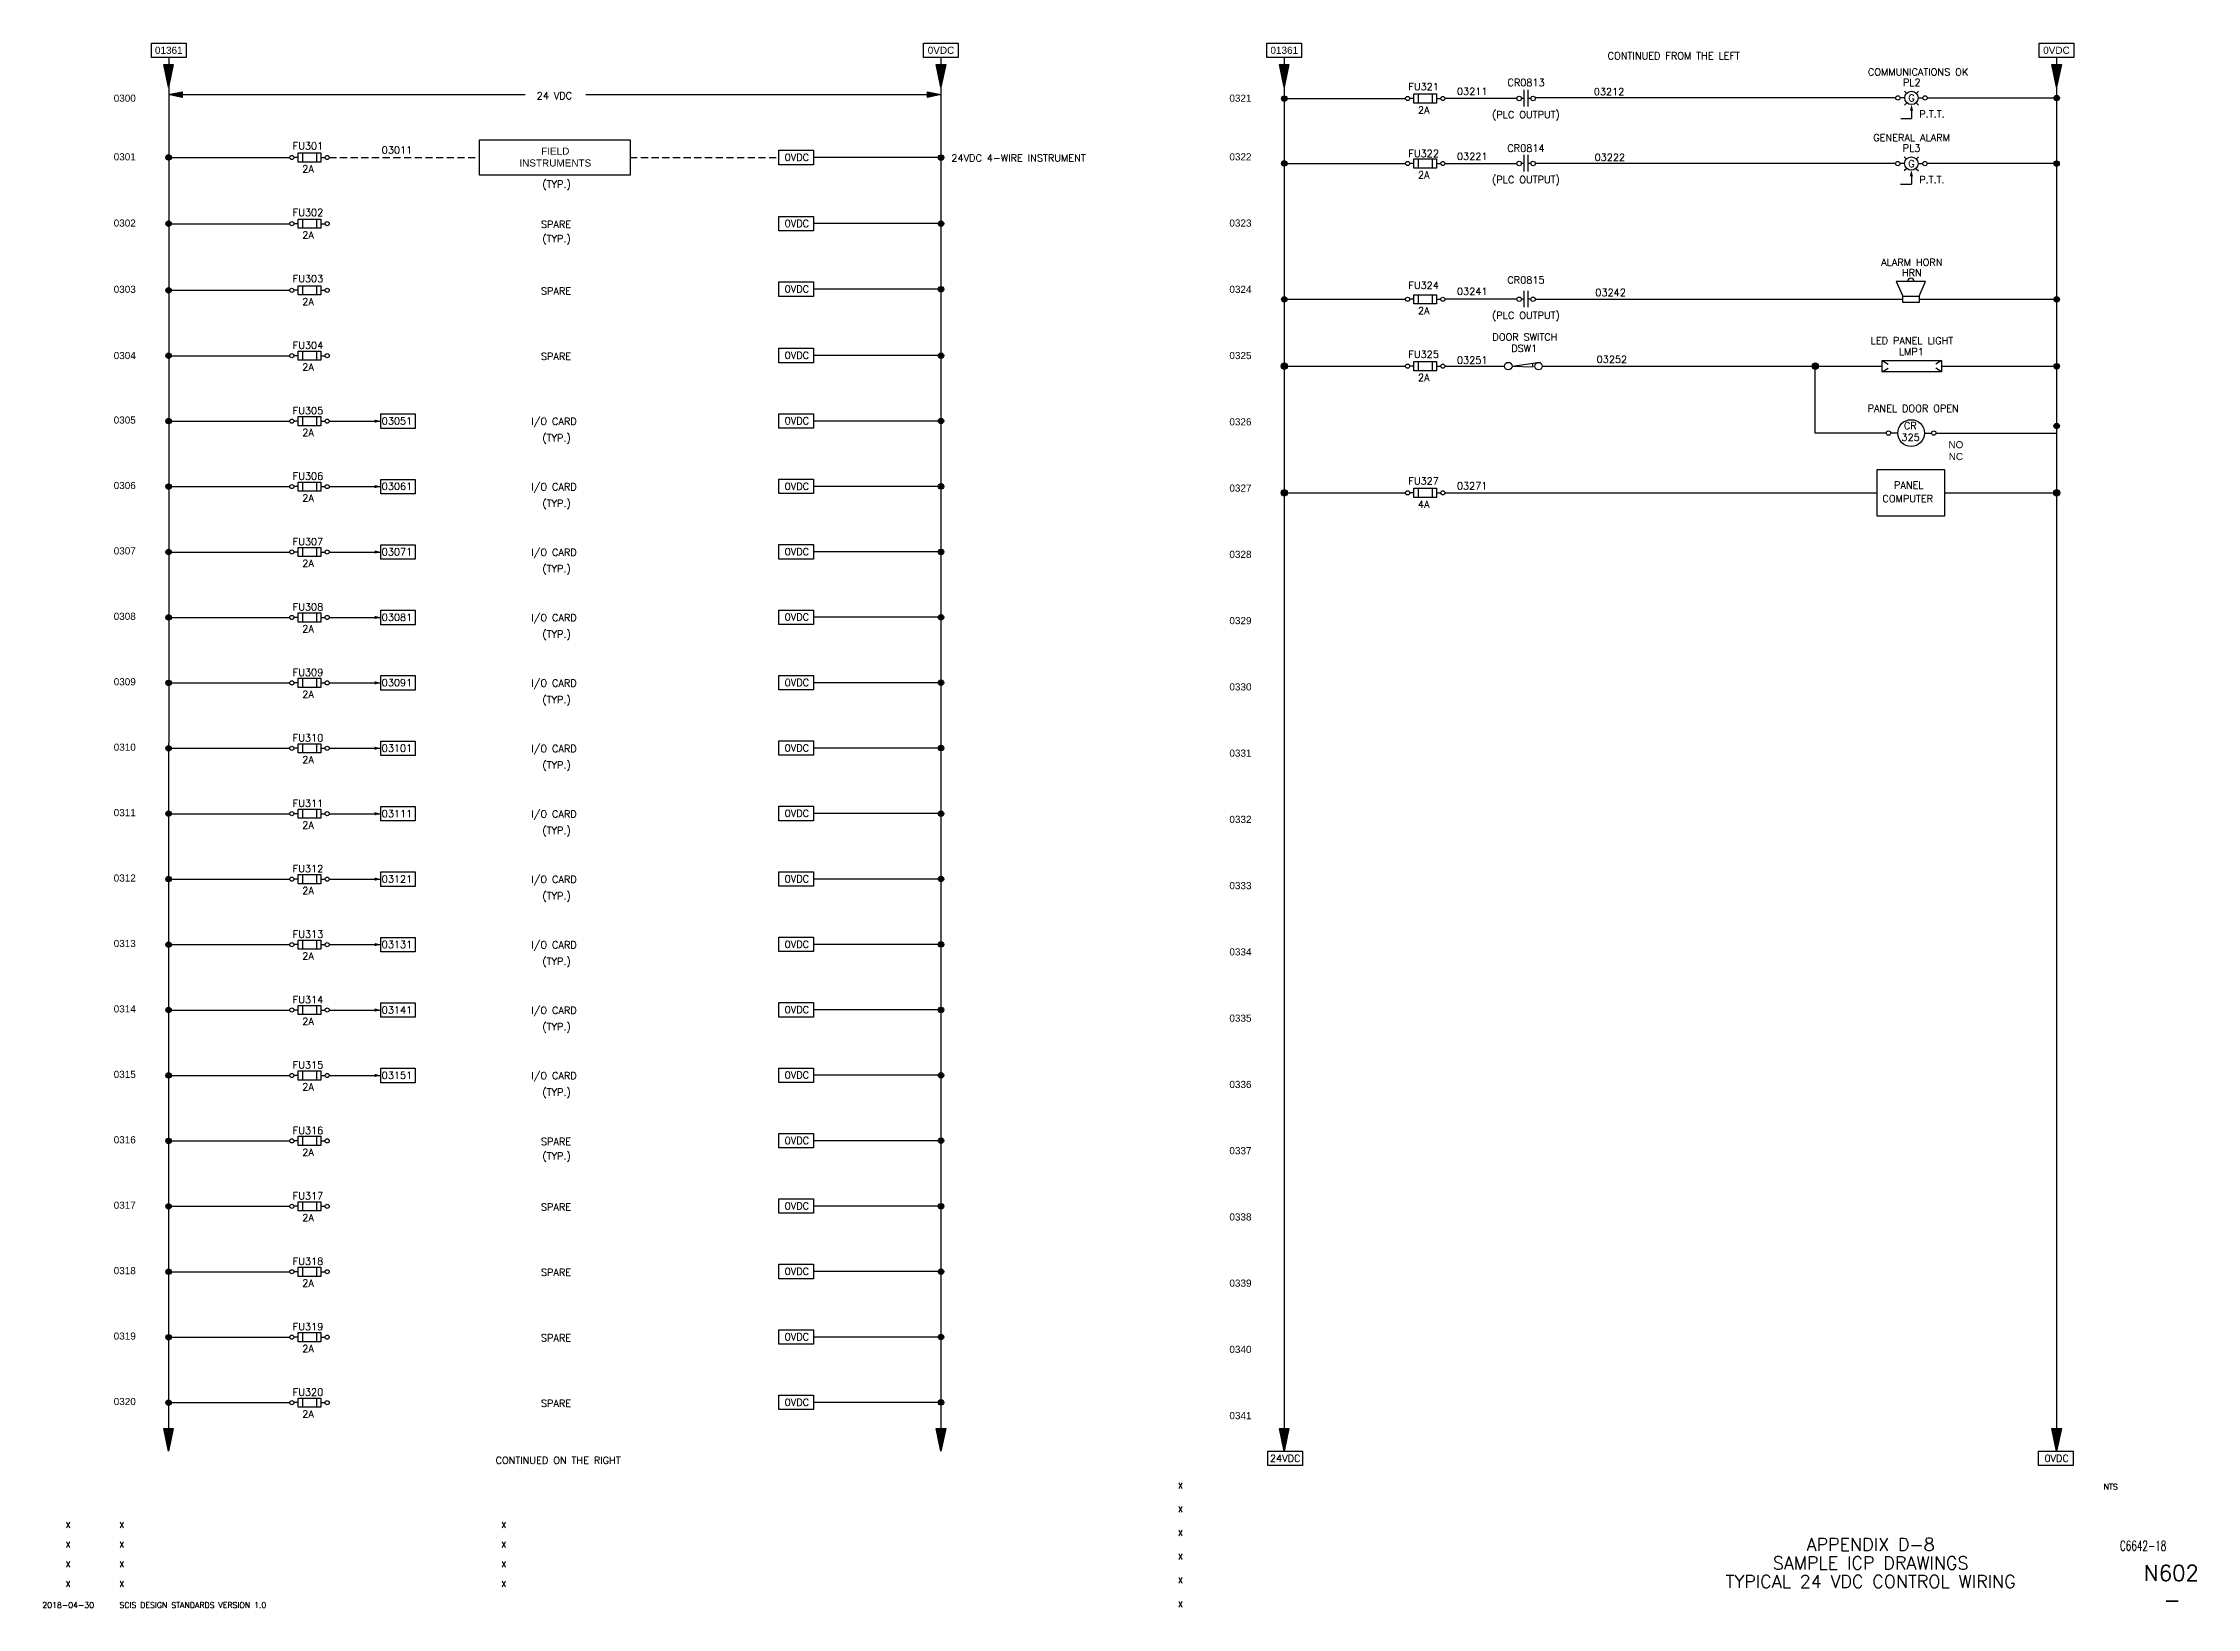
# Paper-space layout '24 VDC WIRING DIAGRAM - A1 Sheet' of a CAD drawing. Extents: x 50 to 806, y 22 to 572.
import ezdxf
from ezdxf.enums import TextEntityAlignment as Align

# ---------------------------------------------------------------- set-up
doc = ezdxf.new("R2010")
doc.units = 0
doc.linetypes.add('HIDDEN', pattern=[0.375, 0.25, -0.125])
for name, color, linetype in [('BOR-A1', 7, 'Continuous'), ('N-ANNO-TEXT', 2, 'Continuous'), ('N-DIAG', 4, 'Continuous')]:
    doc.layers.add(name, color=color, linetype=linetype)
doc.styles.add('_CGS_2-5_NOTES', font='arial.ttf', dxfattribs={"height": 2.5})
doc.styles.add('STD2-0', font='simplex.shx', dxfattribs={"height": 2})
doc.styles.add('STD3-5', font='simplex.shx', dxfattribs={"height": 3.5})
doc.styles.add('STD4-5', font='simplex.shx', dxfattribs={"height": 4.5})
doc.styles.add('STD5-5', font='SIMPLEX')
doc.styles.add('T1_2_5', font='simplex.shx', dxfattribs={"height": 2.5})

# ---------------------------------------------------------------- blocks, each defined once
blk = doc.blocks.new('CGS A1 TITLE ATT')
at = {"layer": 'BOR-A1', "color": 1}
for tag, p, height, style in [('DATE', (448.47, 64.4), 2, 'STD2-0'), ('DRAWN', (448.47, 56.08), 2, 'STD2-0'), ('DESIGNER', (448.47, 47.76), 2, 'STD2-0'), ('FILE', (783.85, 42.55), 3.5, 'STD3-5'), ('CHECKED', (448.47, 39.44), 2, 'STD2-0'), ('ENGINEER', (448.47, 31.12), 2, 'STD2-0'), ('AD909', (787.49, 32), 5.5, 'STD5-5'), ('APPROVED', (448.47, 22.72), 2, 'STD2-0')]:
    blk.add_attdef(tag, p, '', height=height, dxfattribs=dict(at, style=style))
at = {"layer": 'BOR-A1', "color": 1, "style": 'STD2-0', "flags": 4}
blk.add_attdef('SCALE', (773.37, 64), '', height=2, dxfattribs=at)
at = {"layer": 'BOR-A1', "color": 1, "style": 'STD4-5'}
for tag, p in [('TITLE-1', (691.59, 44.75)), ('TITLE-2', (691.59, 38.25)), ('TITLE-3', (691.59, 31.75)), ('TITLE-4', (691.59, 25.25))]:
    blk.add_attdef(tag, text='', height=4.5, dxfattribs=at).set_placement(p, align=Align.MIDDLE_CENTER)
at = {"layer": 'BOR-A1', "color": 1, "style": 'STD5-5'}
blk.add_attdef('999', text='', height=5.5, dxfattribs=at).set_placement((800.49, 22.5), align=Align.RIGHT)
blk = doc.blocks.new('CGS A1 REV ATT')
at = {"layer": 'BOR-A1', "color": 1, "style": 'STD2-0'}
for tag, p in [('R5-DATE', (58.99, 50.62)), ('R4-DATE', (58.99, 43.7)), ('R5-BY', (211.87, 50.62)), ('R4-BY', (211.87, 43.7)), ('R3-DATE', (58.99, 36.78)), ('R3-BY', (211.87, 36.78)), ('R2-DATE', (58.99, 29.86)), ('R2-BY', (211.87, 29.86)), ('R1-DATE', (58.99, 22.46)), ('R1-BY', (211.87, 22.46))]:
    blk.add_attdef(tag, text='', height=2, dxfattribs=at).set_placement(p, align=Align.CENTER)
for tag, p in [('R5-DESC', (76.99, 50.62)), ('R4-DESC', (76.99, 43.7)), ('R3-DESC', (76.99, 36.78)), ('R2-DESC', (76.99, 29.86)), ('R1-DESC', (76.99, 22.46))]:
    blk.add_attdef(tag, p, '', height=2, dxfattribs=at)

psp = doc.layouts.new('24 VDC WIRING DIAGRAM - A1 Sheet')

# ---------------------------------------------------------------- hatches: boundary and pattern name
at = {"layer": 'N-DIAG', "ltscale": 10}
for points in [[(95.86, 564.3), (94.21, 556.34), (92.55, 564.3)], [(366.96, 564.3), (365.3, 556.34), (363.65, 564.3)], [(487.44, 564.3), (485.79, 556.34), (484.13, 564.3)], [(758.54, 564.3), (756.88, 556.34), (755.23, 564.3)], [(98.98, 552.66), (94.21, 553.66), (98.98, 554.65)], [(360.53, 554.65), (365.3, 553.66), (360.53, 552.66)], [(95.86, 85.45), (94.21, 77.49), (92.55, 85.45)], [(366.96, 85.45), (365.3, 77.49), (363.65, 85.45)], [(487.44, 85.45), (485.79, 77.49), (484.13, 85.45)], [(758.54, 85.45), (756.88, 77.49), (755.23, 85.45)]]:
    psp.add_hatch(color=256, dxfattribs=at).paths.add_polyline_path(points)
at = {"layer": 'N-DIAG'}
h = psp.add_hatch(color=256, dxfattribs=at)
edge = h.paths.add_edge_path()
edge.add_arc((485.79, 552.31), 0.952, 0, 360)
h = psp.add_hatch(color=256, dxfattribs=at)
edge = h.paths.add_edge_path()
edge.add_arc((756.88, 552.51), 0.952, 0, 360)
h = psp.add_hatch(color=256, dxfattribs=at)
edge = h.paths.add_edge_path()
edge.add_arc((94.21, 531.61), 0.952, 0, 360)
h = psp.add_hatch(color=256, dxfattribs=at)
edge = h.paths.add_edge_path()
edge.add_arc((365.3, 531.59), 0.952, 0, 360)
h = psp.add_hatch(color=256, dxfattribs=at)
edge = h.paths.add_edge_path()
edge.add_arc((485.79, 529.51), 0.952, 0, 360)
h = psp.add_hatch(color=256, dxfattribs=at)
edge = h.paths.add_edge_path()
edge.add_arc((756.83, 529.47), 0.952, 0, 360)
h = psp.add_hatch(color=256, dxfattribs=at)
edge = h.paths.add_edge_path()
edge.add_arc((94.21, 508.37), 0.952, 0, 360)
h = psp.add_hatch(color=256, dxfattribs=at)
edge = h.paths.add_edge_path()
edge.add_arc((365.3, 508.38), 0.952, 0, 360)
h = psp.add_hatch(color=256, dxfattribs=at)
edge = h.paths.add_edge_path()
edge.add_arc((94.21, 484.99), 0.952, 0, 360)
h = psp.add_hatch(color=256, dxfattribs=at)
edge = h.paths.add_edge_path()
edge.add_arc((365.3, 485.37), 0.952, 0, 360)
h = psp.add_hatch(color=256, dxfattribs=at)
edge = h.paths.add_edge_path()
edge.add_arc((485.79, 481.84), 0.952, 0, 360)
h = psp.add_hatch(color=256, dxfattribs=at)
edge = h.paths.add_edge_path()
edge.add_arc((756.88, 481.84), 0.952, 0, 360)
h = psp.add_hatch(color=256, dxfattribs=at)
edge = h.paths.add_edge_path()
edge.add_arc((94.21, 462.02), 0.952, 0, 360)
h = psp.add_hatch(color=256, dxfattribs=at)
edge = h.paths.add_edge_path()
edge.add_arc((365.3, 462.07), 0.952, 0, 360)
h = psp.add_hatch(color=256, dxfattribs=at)
edge = h.paths.add_edge_path()
edge.add_arc((485.79, 458.36), 1.11, 0, 360)
h = psp.add_hatch(color=256, dxfattribs=at)
edge = h.paths.add_edge_path()
edge.add_arc((485.79, 458.36), 1.11, 0, 360)
h = psp.add_hatch(color=256, dxfattribs=at)
edge = h.paths.add_edge_path()
edge.add_arc((672.17, 458.36), 1.11, 0, 360)
h = psp.add_hatch(color=256, dxfattribs=at)
edge = h.paths.add_edge_path()
edge.add_arc((672.17, 458.36), 1.11, 0, 360)
h = psp.add_hatch(color=256, dxfattribs=at)
edge = h.paths.add_edge_path()
edge.add_arc((756.88, 458.35), 0.952, 0, 360)
h = psp.add_hatch(color=256, dxfattribs=at)
edge = h.paths.add_edge_path()
edge.add_arc((94.21, 439.05), 0.952, 0, 360)
h = psp.add_hatch(color=256, dxfattribs=at)
edge = h.paths.add_edge_path()
edge.add_arc((365.3, 439.1), 0.952, 0, 360)
h = psp.add_hatch(color=256, dxfattribs=at)
edge = h.paths.add_edge_path()
edge.add_arc((756.88, 437.37), 0.952, 0, 360)
h = psp.add_hatch(color=256, dxfattribs=at)
edge = h.paths.add_edge_path()
edge.add_arc((94.21, 416.09), 0.952, 0, 360)
h = psp.add_hatch(color=256, dxfattribs=at)
edge = h.paths.add_edge_path()
edge.add_arc((365.3, 416.14), 0.952, 0, 360)
h = psp.add_hatch(color=256, dxfattribs=at)
edge = h.paths.add_edge_path()
edge.add_arc((485.79, 413.88), 1.11, 0, 360)
h = psp.add_hatch(color=256, dxfattribs=at)
edge = h.paths.add_edge_path()
edge.add_arc((485.79, 413.88), 1.11, 0, 360)
h = psp.add_hatch(color=256, dxfattribs=at)
edge = h.paths.add_edge_path()
edge.add_arc((756.88, 413.88), 1.11, 0, 360)
h = psp.add_hatch(color=256, dxfattribs=at)
edge = h.paths.add_edge_path()
edge.add_arc((756.88, 413.88), 1.11, 0, 360)
h = psp.add_hatch(color=256, dxfattribs=at)
edge = h.paths.add_edge_path()
edge.add_arc((94.21, 393.12), 0.952, 0, 360)
h = psp.add_hatch(color=256, dxfattribs=at)
edge = h.paths.add_edge_path()
edge.add_arc((365.3, 393.17), 0.952, 0, 360)
h = psp.add_hatch(color=256, dxfattribs=at)
edge = h.paths.add_edge_path()
edge.add_arc((94.21, 370.15), 0.952, 0, 360)
h = psp.add_hatch(color=256, dxfattribs=at)
edge = h.paths.add_edge_path()
edge.add_arc((365.3, 370.2), 0.952, 0, 360)
h = psp.add_hatch(color=256, dxfattribs=at)
edge = h.paths.add_edge_path()
edge.add_arc((94.21, 347.18), 0.952, 0, 360)
h = psp.add_hatch(color=256, dxfattribs=at)
edge = h.paths.add_edge_path()
edge.add_arc((365.3, 347.23), 0.952, 0, 360)
h = psp.add_hatch(color=256, dxfattribs=at)
edge = h.paths.add_edge_path()
edge.add_arc((94.21, 324.21), 0.952, 0, 360)
h = psp.add_hatch(color=256, dxfattribs=at)
edge = h.paths.add_edge_path()
edge.add_arc((365.3, 324.27), 0.952, 0, 360)
h = psp.add_hatch(color=256, dxfattribs=at)
edge = h.paths.add_edge_path()
edge.add_arc((94.21, 301.25), 0.952, 0, 360)
h = psp.add_hatch(color=256, dxfattribs=at)
edge = h.paths.add_edge_path()
edge.add_arc((365.3, 301.3), 0.952, 0, 360)
h = psp.add_hatch(color=256, dxfattribs=at)
edge = h.paths.add_edge_path()
edge.add_arc((94.21, 278.28), 0.952, 0, 360)
h = psp.add_hatch(color=256, dxfattribs=at)
edge = h.paths.add_edge_path()
edge.add_arc((365.3, 278.33), 0.952, 0, 360)
h = psp.add_hatch(color=256, dxfattribs=at)
edge = h.paths.add_edge_path()
edge.add_arc((94.21, 255.31), 0.952, 0, 360)
h = psp.add_hatch(color=256, dxfattribs=at)
edge = h.paths.add_edge_path()
edge.add_arc((365.3, 255.36), 0.952, 0, 360)
h = psp.add_hatch(color=256, dxfattribs=at)
edge = h.paths.add_edge_path()
edge.add_arc((94.21, 232.34), 0.952, 0, 360)
h = psp.add_hatch(color=256, dxfattribs=at)
edge = h.paths.add_edge_path()
edge.add_arc((365.3, 232.39), 0.952, 0, 360)
h = psp.add_hatch(color=256, dxfattribs=at)
edge = h.paths.add_edge_path()
edge.add_arc((94.21, 209.37), 0.952, 0, 360)
h = psp.add_hatch(color=256, dxfattribs=at)
edge = h.paths.add_edge_path()
edge.add_arc((365.3, 209.43), 0.952, 0, 360)
h = psp.add_hatch(color=256, dxfattribs=at)
edge = h.paths.add_edge_path()
edge.add_arc((94.21, 186.41), 0.952, 0, 360)
h = psp.add_hatch(color=256, dxfattribs=at)
edge = h.paths.add_edge_path()
edge.add_arc((365.3, 186.46), 0.952, 0, 360)
h = psp.add_hatch(color=256, dxfattribs=at)
edge = h.paths.add_edge_path()
edge.add_arc((94.21, 163.44), 0.952, 0, 360)
h = psp.add_hatch(color=256, dxfattribs=at)
edge = h.paths.add_edge_path()
edge.add_arc((365.3, 163.49), 0.952, 0, 360)
h = psp.add_hatch(color=256, dxfattribs=at)
edge = h.paths.add_edge_path()
edge.add_arc((94.21, 140.47), 0.952, 0, 360)
h = psp.add_hatch(color=256, dxfattribs=at)
edge = h.paths.add_edge_path()
edge.add_arc((365.3, 140.52), 0.952, 0, 360)
h = psp.add_hatch(color=256, dxfattribs=at)
edge = h.paths.add_edge_path()
edge.add_arc((94.21, 117.5), 0.952, 0, 360)
h = psp.add_hatch(color=256, dxfattribs=at)
edge = h.paths.add_edge_path()
edge.add_arc((365.3, 117.56), 0.952, 0, 360)
h = psp.add_hatch(color=256, dxfattribs=at)
edge = h.paths.add_edge_path()
edge.add_arc((94.21, 94.54), 0.952, 0, 360)
h = psp.add_hatch(color=256, dxfattribs=at)
edge = h.paths.add_edge_path()
edge.add_arc((365.3, 94.59), 0.952, 0, 360)

# ---------------------------------------------------------------- linework, layer by layer
at = {"layer": 'N-ANNO-TEXT'}
for p, q in [((701.09, 434.86), (698.63, 434.86)), ((710.52, 434.86), (712.99, 434.86))]:
    psp.add_line(p, q, dxfattribs=at)
for centre, radius in [((705.81, 434.86), 4.71), ((697.86, 434.86), 0.77), ((713.76, 434.86), 0.77)]:
    psp.add_circle(centre, radius, dxfattribs=at)
at = {"layer": 'N-DIAG'}
for p, q in [((94.28, 566.7), (94.21, 85.45)), ((365.3, 566.7), (365.3, 85.45)), ((485.79, 566.7), (485.79, 85.45)), ((756.88, 566.7), (756.88, 85.45)), ((531.24, 552.31), (529.79, 552.31)), ((532.84, 553.91), (532.84, 550.7)), ((537.66, 553.91), (537.66, 550.7)), ((539.27, 552.31), (540.72, 552.31)), ((567.47, 552.31), (542.17, 552.31)), ((569.95, 552.31), (569, 552.31)), ((569.95, 549.48), (569.95, 555.31)), ((571.41, 549.48), (571.41, 555.31)), ((572.36, 552.31), (571.41, 552.31)), ((700.35, 552.52), (573.9, 552.52)), ((703.58, 552.52), (701.92, 552.52)), ((704.21, 554.13), (703.44, 554.89)), ((707.64, 554.13), (708.41, 554.89)), ((708.28, 552.52), (709.94, 552.52)), ((711.47, 552.52), (756.88, 552.51)), ((704.32, 550.8), (703.44, 549.93)), ((707.53, 550.8), (708.41, 549.93)), ((139.66, 531.61), (138.21, 531.61)), ((141.27, 533.21), (141.27, 530)), ((146.09, 533.21), (146.09, 530)), ((147.69, 531.61), (149.14, 531.61)), ((485.79, 529.51), (528.33, 529.5)), ((531.23, 529.49), (529.78, 529.49)), ((532.84, 531.1), (532.84, 527.88)), ((537.66, 531.1), (537.66, 527.88)), ((539.27, 529.49), (540.72, 529.49)), ((542.17, 529.5), (567.46, 529.5)), ((569.95, 529.5), (569, 529.5)), ((569.95, 526.66), (569.95, 532.49)), ((571.41, 526.66), (571.41, 532.49)), ((572.36, 529.5), (571.41, 529.5)), ((700.31, 529.47), (573.85, 529.47)), ((703.53, 529.47), (701.87, 529.47)), ((704.16, 531.07), (703.4, 531.84)), ((707.59, 531.07), (708.36, 531.84)), ((708.23, 529.47), (709.89, 529.47)), ((704.27, 527.75), (703.4, 526.88)), ((707.49, 527.75), (708.36, 526.88)), ((139.66, 508.37), (138.21, 508.37)), ((141.27, 509.98), (141.27, 506.76)), ((146.09, 509.98), (146.09, 506.76)), ((147.69, 508.37), (149.14, 508.37)), ((139.66, 484.99), (138.21, 484.99)), ((141.27, 486.6), (141.27, 483.38)), ((146.09, 486.6), (146.09, 483.38)), ((147.69, 484.99), (149.14, 484.99)), ((365.3, 485.37), (320.53, 485.37)), ((569.95, 479.01), (569.95, 484.85)), ((571.41, 479.01), (571.41, 484.85)), ((710.86, 488.12), (700.56, 488.12)), ((700.56, 488.12), (702.85, 482.98)), ((708.57, 482.98), (710.86, 488.12)), ((531.24, 481.84), (529.79, 481.84)), ((532.84, 483.45), (532.84, 480.24)), ((537.66, 483.45), (537.66, 480.24)), ((539.27, 481.84), (540.72, 481.84)), ((567.47, 481.84), (542.17, 481.84)), ((569.95, 481.85), (569, 481.85)), ((572.36, 481.85), (571.41, 481.85)), ((573.9, 481.85), (702.85, 481.84)), ((708.57, 481.83), (756.84, 481.82)), ((139.66, 462.02), (138.21, 462.02)), ((141.27, 463.63), (141.27, 460.41)), ((146.09, 463.63), (146.09, 460.41)), ((147.69, 462.02), (149.14, 462.02)), ((365.3, 462.07), (320.53, 462.07)), ((531.24, 458.36), (529.79, 458.36)), ((532.84, 459.96), (532.84, 456.75)), ((537.66, 459.96), (537.66, 456.75)), ((539.27, 458.36), (540.72, 458.36)), ((542.17, 458.36), (563.1, 458.36)), ((565.75, 458.36), (575.59, 459.76)), ((565.75, 458.36), (573.15, 458.07)), ((573.15, 458.07), (572.96, 459.39)), ((672.17, 434.86), (672.17, 458.36)), ((695.68, 460.37), (697.69, 459.03)), ((695.68, 456.34), (697.69, 457.68)), ((716.51, 460.37), (714.49, 459.03)), ((716.51, 456.34), (714.49, 457.68)), ((716.51, 458.36), (756.88, 458.36)), ((139.66, 439.05), (138.21, 439.05)), ((141.27, 440.66), (141.27, 437.45)), ((146.09, 440.66), (146.09, 437.45)), ((147.69, 439.05), (149.14, 439.05)), ((365.3, 439.1), (320.53, 439.1)), ((697.09, 434.86), (672.17, 434.86)), ((714.53, 434.86), (756.88, 434.86)), ((139.66, 416.09), (138.21, 416.09)), ((141.27, 417.69), (141.27, 414.48)), ((146.09, 417.69), (146.09, 414.48)), ((147.69, 416.09), (149.14, 416.09)), ((365.3, 416.14), (320.53, 416.14)), ((531.24, 413.88), (529.79, 413.88)), ((532.84, 415.49), (532.84, 412.27)), ((537.66, 415.49), (537.66, 412.27)), ((539.27, 413.88), (540.72, 413.88)), ((542.17, 413.88), (693.92, 413.88)), ((717.56, 413.88), (756.88, 413.88)), ((139.66, 393.12), (138.21, 393.12)), ((141.27, 394.72), (141.27, 391.51)), ((146.09, 394.72), (146.09, 391.51)), ((147.69, 393.12), (149.14, 393.12)), ((365.3, 393.17), (320.53, 393.17)), ((141.27, 371.76), (141.27, 368.54)), ((146.09, 371.76), (146.09, 368.54)), ((139.66, 370.15), (138.21, 370.15)), ((147.69, 370.15), (149.14, 370.15)), ((365.3, 370.2), (320.53, 370.2)), ((141.27, 348.79), (141.27, 345.57)), ((146.09, 348.79), (146.09, 345.57)), ((139.66, 347.18), (138.21, 347.18)), ((147.69, 347.18), (149.14, 347.18)), ((365.3, 347.23), (320.53, 347.23)), ((141.27, 325.82), (141.27, 322.61)), ((146.09, 325.82), (146.09, 322.61)), ((139.66, 324.21), (138.21, 324.21)), ((147.69, 324.21), (149.14, 324.21)), ((365.3, 324.27), (320.53, 324.27)), ((141.27, 302.85), (141.27, 299.64)), ((146.09, 302.85), (146.09, 299.64)), ((139.66, 301.25), (138.21, 301.25)), ((147.69, 301.25), (149.14, 301.25)), ((365.3, 301.3), (320.53, 301.3)), ((141.27, 279.89), (141.27, 276.67)), ((146.09, 279.89), (146.09, 276.67)), ((139.66, 278.28), (138.21, 278.28)), ((147.69, 278.28), (149.14, 278.28)), ((365.3, 278.33), (320.53, 278.33)), ((139.66, 255.31), (138.21, 255.31)), ((141.27, 256.92), (141.27, 253.7)), ((146.09, 256.92), (146.09, 253.7)), ((147.69, 255.31), (149.14, 255.31)), ((365.3, 255.36), (320.53, 255.36)), ((139.66, 232.34), (138.21, 232.34)), ((141.27, 233.95), (141.27, 230.74)), ((146.09, 233.95), (146.09, 230.74)), ((147.69, 232.34), (149.14, 232.34)), ((365.3, 232.39), (320.53, 232.39)), ((139.66, 209.37), (138.21, 209.37)), ((141.27, 210.98), (141.27, 207.77)), ((146.09, 210.98), (146.09, 207.77)), ((147.69, 209.37), (149.14, 209.37)), ((365.3, 209.43), (320.53, 209.43)), ((139.66, 186.41), (138.21, 186.41)), ((141.27, 188.01), (141.27, 184.8)), ((146.09, 188.01), (146.09, 184.8)), ((147.69, 186.41), (149.14, 186.41)), ((365.3, 186.46), (320.53, 186.46)), ((139.66, 163.44), (138.21, 163.44)), ((141.27, 165.05), (141.27, 161.83)), ((146.09, 165.05), (146.09, 161.83)), ((147.69, 163.44), (149.14, 163.44)), ((365.3, 163.49), (320.53, 163.49)), ((139.66, 140.47), (138.21, 140.47)), ((141.27, 142.08), (141.27, 138.86)), ((146.09, 142.08), (146.09, 138.86)), ((147.69, 140.47), (149.14, 140.47)), ((365.3, 140.52), (320.53, 140.52)), ((139.66, 117.5), (138.21, 117.5)), ((141.27, 119.11), (141.27, 115.9)), ((146.09, 119.11), (146.09, 115.9)), ((147.69, 117.5), (149.14, 117.5)), ((365.3, 117.56), (320.53, 117.56)), ((139.66, 94.54), (138.21, 94.54)), ((141.27, 96.14), (141.27, 92.93)), ((146.09, 96.14), (146.09, 92.93)), ((147.69, 94.54), (149.14, 94.54)), ((365.3, 94.59), (320.53, 94.59))]:
    psp.add_line(p, q, dxfattribs=at)
at = {"layer": 'N-DIAG', "ltscale": 10}
for p, q in [((94.21, 553.66), (219.37, 553.66)), ((240.68, 553.66), (365.3, 553.66)), ((702.16, 545.27), (705.93, 545.27)), ((705.93, 548.03), (705.93, 545.27)), ((702.11, 522.21), (705.88, 522.21)), ((705.88, 524.98), (705.88, 522.21)), ((150.59, 439.05), (168.65, 439.05)), ((150.59, 416.09), (168.65, 416.09)), ((150.59, 393.12), (168.65, 393.12)), ((150.59, 370.15), (168.65, 370.15)), ((150.59, 347.18), (168.65, 347.18)), ((150.59, 324.21), (168.65, 324.21)), ((150.59, 301.25), (168.65, 301.25)), ((150.59, 278.28), (168.65, 278.28)), ((150.59, 255.31), (168.65, 255.31)), ((150.59, 232.34), (168.65, 232.34)), ((150.59, 209.37), (168.65, 209.37))]:
    psp.add_line(p, q, dxfattribs=at)
at = {"layer": 'N-DIAG', "linetype": 'HIDDEN', "ltscale": 10}
for p, q in [((150.59, 531.61), (203.28, 531.61)), ((256.23, 531.61), (308.37, 531.61))]:
    psp.add_line(p, q, dxfattribs=at)
at = {"layer": 'N-DIAG', "linetype": 'Continuous', "ltscale": 1000}
psp.add_line((756.83, 529.47), (711.42, 529.47), dxfattribs=at)
at = {"layer": 'N-DIAG', "linetype": 'Continuous', "ltscale": 10}
psp.add_line((576.52, 458.36), (695.68, 458.36), dxfattribs=at)
at = {"layer": 'N-DIAG'}
for points in [[(88.2, 571.77), (100.36, 571.77), (100.36, 566.7), (88.2, 566.7)], [(359.22, 571.77), (371.39, 571.77), (371.39, 566.7), (359.22, 566.7)], [(479.71, 571.77), (491.87, 571.77), (491.87, 566.7), (479.71, 566.7)], [(750.73, 571.77), (762.89, 571.77), (762.89, 566.7), (750.73, 566.7)], [(531.24, 553.91), (539.27, 553.91), (539.27, 550.7), (531.24, 550.7)], [(203.28, 537.84), (256.23, 537.84), (256.23, 525.38), (203.28, 525.38)], [(139.66, 533.21), (147.69, 533.21), (147.69, 530), (139.66, 530)], [(308.37, 534.14), (320.53, 534.14), (320.53, 529.07), (308.37, 529.07)], [(531.23, 531.1), (539.27, 531.1), (539.27, 527.88), (531.23, 527.88)], [(139.66, 509.98), (147.69, 509.98), (147.69, 506.76), (139.66, 506.76)], [(308.37, 510.94), (320.53, 510.94), (320.53, 505.87), (308.37, 505.87)], [(139.66, 486.6), (147.69, 486.6), (147.69, 483.38), (139.66, 483.38)], [(308.37, 487.92), (320.53, 487.92), (320.53, 482.85), (308.37, 482.85)], [(531.24, 483.45), (539.27, 483.45), (539.27, 480.24), (531.24, 480.24)], [(708.57, 480.69), (702.85, 480.69), (702.85, 482.98), (708.57, 482.98)], [(139.66, 463.63), (147.69, 463.63), (147.69, 460.41), (139.66, 460.41)], [(308.37, 464.63), (320.53, 464.63), (320.53, 459.56), (308.37, 459.56)], [(531.24, 459.96), (539.27, 459.96), (539.27, 456.75), (531.24, 456.75)], [(695.68, 460.37), (716.51, 460.37), (716.51, 456.34), (695.68, 456.34)], [(139.66, 440.66), (147.69, 440.66), (147.69, 437.45), (139.66, 437.45)], [(168.65, 441.59), (180.81, 441.59), (180.81, 436.52), (168.65, 436.52)], [(308.37, 441.66), (320.53, 441.66), (320.53, 436.59), (308.37, 436.59)], [(139.66, 417.69), (147.69, 417.69), (147.69, 414.48), (139.66, 414.48)], [(168.65, 418.62), (180.81, 418.62), (180.81, 413.55), (168.65, 413.55)], [(308.37, 418.69), (320.53, 418.69), (320.53, 413.62), (308.37, 413.62)], [(693.92, 422.05), (717.56, 422.05), (717.56, 405.72), (693.92, 405.72)], [(531.24, 415.49), (539.27, 415.49), (539.27, 412.27), (531.24, 412.27)], [(139.66, 394.72), (147.69, 394.72), (147.69, 391.51), (139.66, 391.51)], [(168.65, 395.65), (180.81, 395.65), (180.81, 390.58), (168.65, 390.58)], [(308.37, 395.73), (320.53, 395.73), (320.53, 390.65), (308.37, 390.65)], [(139.66, 371.76), (147.69, 371.76), (147.69, 368.54), (139.66, 368.54)], [(168.65, 372.69), (180.81, 372.69), (180.81, 367.61), (168.65, 367.61)], [(308.37, 372.76), (320.53, 372.76), (320.53, 367.69), (308.37, 367.69)], [(139.66, 348.79), (147.69, 348.79), (147.69, 345.57), (139.66, 345.57)], [(168.65, 349.72), (180.81, 349.72), (180.81, 344.65), (168.65, 344.65)], [(308.37, 349.79), (320.53, 349.79), (320.53, 344.72), (308.37, 344.72)], [(139.66, 325.82), (147.69, 325.82), (147.69, 322.61), (139.66, 322.61)], [(168.65, 326.75), (180.81, 326.75), (180.81, 321.68), (168.65, 321.68)], [(308.37, 326.82), (320.53, 326.82), (320.53, 321.75), (308.37, 321.75)], [(139.66, 302.85), (147.69, 302.85), (147.69, 299.64), (139.66, 299.64)], [(168.65, 303.78), (180.81, 303.78), (180.81, 298.71), (168.65, 298.71)], [(308.37, 303.85), (320.53, 303.85), (320.53, 298.78), (308.37, 298.78)], [(139.66, 279.89), (147.69, 279.89), (147.69, 276.67), (139.66, 276.67)], [(168.65, 280.81), (180.81, 280.81), (180.81, 275.74), (168.65, 275.74)], [(308.37, 280.89), (320.53, 280.89), (320.53, 275.81), (308.37, 275.81)], [(168.65, 257.85), (180.81, 257.85), (180.81, 252.77), (168.65, 252.77)], [(308.37, 257.92), (320.53, 257.92), (320.53, 252.85), (308.37, 252.85)], [(139.66, 256.92), (147.69, 256.92), (147.69, 253.7), (139.66, 253.7)], [(168.65, 234.88), (180.81, 234.88), (180.81, 229.81), (168.65, 229.81)], [(308.37, 234.95), (320.53, 234.95), (320.53, 229.88), (308.37, 229.88)], [(139.66, 233.95), (147.69, 233.95), (147.69, 230.74), (139.66, 230.74)], [(168.65, 211.91), (180.81, 211.91), (180.81, 206.84), (168.65, 206.84)], [(308.37, 211.98), (320.53, 211.98), (320.53, 206.91), (308.37, 206.91)], [(139.66, 210.98), (147.69, 210.98), (147.69, 207.77), (139.66, 207.77)], [(308.37, 189.01), (320.53, 189.01), (320.53, 183.94), (308.37, 183.94)], [(139.66, 188.01), (147.69, 188.01), (147.69, 184.8), (139.66, 184.8)], [(139.66, 165.05), (147.69, 165.05), (147.69, 161.83), (139.66, 161.83)], [(308.37, 166.05), (320.53, 166.05), (320.53, 160.98), (308.37, 160.98)], [(139.66, 142.08), (147.69, 142.08), (147.69, 138.86), (139.66, 138.86)], [(308.37, 143.08), (320.53, 143.08), (320.53, 138.01), (308.37, 138.01)], [(139.66, 119.11), (147.69, 119.11), (147.69, 115.9), (139.66, 115.9)], [(308.37, 120.11), (320.53, 120.11), (320.53, 115.04), (308.37, 115.04)], [(139.66, 96.14), (147.69, 96.14), (147.69, 92.93), (139.66, 92.93)], [(308.37, 97.14), (320.53, 97.14), (320.53, 92.07), (308.37, 92.07)], [(480.05, 77.49), (492.22, 77.49), (492.22, 72.42), (480.05, 72.42)], [(750.54, 77.49), (762.71, 77.49), (762.71, 72.42), (750.54, 72.42)]]:
    psp.add_lwpolyline(points, close=True, dxfattribs=at)
at = {"layer": 'N-DIAG', "ltscale": 10}
for points in [[(95.86, 564.3), (94.21, 556.34), (92.55, 564.3)], [(366.96, 564.3), (365.3, 556.34), (363.65, 564.3)], [(487.44, 564.3), (485.79, 556.34), (484.13, 564.3)], [(758.54, 564.3), (756.88, 556.34), (755.23, 564.3)], [(98.98, 552.66), (94.21, 553.66), (98.98, 554.65)], [(360.53, 554.65), (365.3, 553.66), (360.53, 552.66)], [(95.86, 85.45), (94.21, 77.49), (92.55, 85.45)], [(366.96, 85.45), (365.3, 77.49), (363.65, 85.45)], [(487.44, 85.45), (485.79, 77.49), (484.13, 85.45)], [(758.54, 85.45), (756.88, 77.49), (755.23, 85.45)]]:
    psp.add_lwpolyline(points, close=True, dxfattribs=at)
at = {"layer": 'N-DIAG'}
for points in [[(485.79, 552.31), (528.34, 552.31)], [(94.21, 531.61), (136.76, 531.61)], [(94.21, 531.61), (136.76, 531.61)], [(365.3, 531.59), (320.53, 531.59)], [(94.21, 508.37), (136.76, 508.37)], [(94.21, 508.37), (136.76, 508.37)], [(365.3, 508.38), (320.53, 508.38)], [(94.21, 484.99), (136.76, 484.99)], [(485.79, 481.84), (528.34, 481.84)], [(94.21, 462.02), (136.76, 462.02)], [(485.79, 458.36), (528.34, 458.36)], [(94.21, 439.05), (136.76, 439.05)], [(94.21, 416.09), (136.76, 416.09)], [(485.56, 413.88), (528.34, 413.88)], [(94.21, 393.12), (136.76, 393.12)], [(94.21, 370.15), (136.76, 370.15)], [(94.21, 347.18), (136.76, 347.18)], [(94.21, 324.21), (136.76, 324.21)], [(94.21, 301.25), (136.76, 301.25)], [(94.21, 278.28), (136.76, 278.28)], [(94.21, 255.31), (136.76, 255.31)], [(94.21, 232.34), (136.76, 232.34)], [(94.21, 209.37), (136.76, 209.37)], [(94.21, 186.41), (136.76, 186.41)], [(94.21, 163.44), (136.76, 163.44)], [(94.21, 140.47), (136.76, 140.47)], [(94.21, 117.5), (136.76, 117.5)], [(94.21, 94.54), (136.76, 94.54)]]:
    psp.add_lwpolyline(points, dxfattribs=at)
for centre, radius in [((485.79, 552.31), 0.952), ((529.06, 552.31), 0.725), ((541.45, 552.31), 0.725), ((568.23, 552.31), 0.77), ((573.13, 552.31), 0.77), ((701.15, 552.52), 0.768), ((705.93, 552.52), 2.35), ((710.7, 552.52), 0.768), ((756.88, 552.51), 0.952), ((94.21, 531.61), 0.952), ((137.48, 531.61), 0.725), ((149.87, 531.61), 0.725), ((365.3, 531.59), 0.952), ((485.79, 529.51), 0.952), ((529.06, 529.49), 0.725), ((541.44, 529.49), 0.725), ((568.23, 529.5), 0.77), ((573.13, 529.5), 0.77), ((701.1, 529.47), 0.768), ((705.88, 529.47), 2.35), ((710.66, 529.47), 0.768), ((756.83, 529.47), 0.952), ((94.21, 508.37), 0.952), ((137.48, 508.37), 0.725), ((149.87, 508.37), 0.725), ((365.3, 508.38), 0.952), ((94.21, 484.99), 0.952), ((137.48, 484.99), 0.725), ((149.87, 484.99), 0.725), ((365.3, 485.37), 0.952), ((485.79, 481.84), 0.952), ((529.06, 481.84), 0.725), ((541.45, 481.84), 0.725), ((568.23, 481.85), 0.77), ((573.13, 481.85), 0.77), ((756.88, 481.84), 0.952), ((94.21, 462.02), 0.952), ((137.48, 462.02), 0.725), ((149.87, 462.02), 0.725), ((365.3, 462.07), 0.952), ((485.79, 458.36), 1.11), ((485.79, 458.36), 1.11), ((529.06, 458.36), 0.725), ((541.45, 458.36), 0.725), ((564.42, 458.36), 1.33), ((575.02, 458.36), 1.33), ((672.17, 458.36), 1.11), ((672.17, 458.36), 1.11), ((756.88, 458.35), 0.952), ((94.21, 439.05), 0.952), ((137.48, 439.05), 0.725), ((149.87, 439.05), 0.725), ((365.3, 439.1), 0.952), ((756.88, 437.37), 0.952), ((94.21, 416.09), 0.952), ((137.48, 416.09), 0.725), ((149.87, 416.09), 0.725), ((365.3, 416.14), 0.952), ((485.79, 413.88), 1.11), ((485.79, 413.88), 1.11), ((529.06, 413.88), 0.725), ((541.45, 413.88), 0.725), ((756.88, 413.88), 1.11), ((756.88, 413.88), 1.11), ((94.21, 393.12), 0.952), ((137.48, 393.12), 0.725), ((149.87, 393.12), 0.725), ((365.3, 393.17), 0.952), ((94.21, 370.15), 0.952), ((137.48, 370.15), 0.725), ((149.87, 370.15), 0.725), ((365.3, 370.2), 0.952), ((94.21, 347.18), 0.952), ((137.48, 347.18), 0.725), ((149.87, 347.18), 0.725), ((365.3, 347.23), 0.952), ((94.21, 324.21), 0.952), ((365.3, 324.27), 0.952), ((137.48, 324.21), 0.725), ((149.87, 324.21), 0.725), ((94.21, 301.25), 0.952), ((137.48, 301.25), 0.725), ((149.87, 301.25), 0.725), ((365.3, 301.3), 0.952), ((94.21, 278.28), 0.952), ((137.48, 278.28), 0.725), ((149.87, 278.28), 0.725), ((365.3, 278.33), 0.952), ((94.21, 255.31), 0.952), ((137.48, 255.31), 0.725), ((149.87, 255.31), 0.725), ((365.3, 255.36), 0.952), ((94.21, 232.34), 0.952), ((137.48, 232.34), 0.725), ((149.87, 232.34), 0.725), ((365.3, 232.39), 0.952), ((94.21, 209.37), 0.952), ((137.48, 209.37), 0.725), ((149.87, 209.37), 0.725), ((365.3, 209.43), 0.952), ((94.21, 186.41), 0.952), ((137.48, 186.41), 0.725), ((149.87, 186.41), 0.725), ((365.3, 186.46), 0.952), ((94.21, 163.44), 0.952), ((137.48, 163.44), 0.725), ((149.87, 163.44), 0.725), ((365.3, 163.49), 0.952), ((94.21, 140.47), 0.952), ((137.48, 140.47), 0.725), ((149.87, 140.47), 0.725), ((365.3, 140.52), 0.952), ((94.21, 117.5), 0.952), ((137.48, 117.5), 0.725), ((149.87, 117.5), 0.725), ((365.3, 117.56), 0.952), ((94.21, 94.54), 0.952), ((137.48, 94.54), 0.725), ((149.87, 94.54), 0.725), ((365.3, 94.59), 0.952)]:
    psp.add_circle(centre, radius, dxfattribs=at)
psp.add_arc((705.71, 488.12), 1.14, 0, 180, dxfattribs=at)
at = {"layer": 'N-DIAG', "ltscale": 0.0508, "extrusion": (0, 0, -1)}
for points in [[(-705.93, 550.17), (-705.35, 548.03), (-706.5, 548.03)], [(-705.88, 527.12), (-705.3, 524.98), (-706.45, 524.98)], [(-168.65, 439.05), (-166.51, 439.63), (-166.51, 438.48)], [(-168.65, 416.09), (-166.51, 416.66), (-166.51, 415.52)], [(-168.65, 393.12), (-166.51, 393.7), (-166.51, 392.55)], [(-168.65, 370.15), (-166.51, 370.73), (-166.51, 369.58)], [(-168.65, 347.18), (-166.51, 347.76), (-166.51, 346.61)], [(-168.65, 324.21), (-166.51, 324.79), (-166.51, 323.65)], [(-168.65, 301.25), (-166.51, 301.83), (-166.51, 300.68)], [(-168.65, 278.28), (-166.51, 278.86), (-166.51, 277.71)], [(-168.65, 255.31), (-166.51, 255.89), (-166.51, 254.74)], [(-168.65, 232.34), (-166.51, 232.92), (-166.51, 231.77)], [(-168.65, 209.37), (-166.51, 209.95), (-166.51, 208.81)]]:
    psp.add_solid(points, dxfattribs=at)

# ---------------------------------------------------------------- block references
ref = psp.add_blockref('CGS A1 TITLE ATT', (0, 0))
ref.add_attrib('TITLE-1', 'APPENDIX D-8', dxfattribs={"layer": 'BOR-A1', "color": 1, "height": 4.5, "style": 'STD4-5'}).set_placement((691.59, 44.75), align=Align.MIDDLE_CENTER)
ref.add_attrib('TITLE-2', 'SAMPLE ICP DRAWINGS', dxfattribs={"layer": 'BOR-A1', "color": 1, "height": 4.5, "style": 'STD4-5'}).set_placement((691.59, 38.25), align=Align.MIDDLE_CENTER)
ref.add_attrib('TITLE-3', 'TYPICAL 24 VDC CONTROL WIRING', dxfattribs={"layer": 'BOR-A1', "color": 1, "height": 4.5, "style": 'STD4-5'}).set_placement((691.59, 31.75), align=Align.MIDDLE_CENTER)
ref.add_attrib('AD909', 'N602', (787.49, 32), dxfattribs={"layer": 'BOR-A1', "color": 1, "height": 5.5, "style": 'STD5-5'})
ref.add_attrib('FILE', 'C6642-18', (779.08, 42.56), dxfattribs={"layer": 'BOR-A1', "color": 1, "height": 3.5, "style": 'STD3-5', "width": 0.65})
ref.add_attrib('SCALE', 'NTS', (773.37, 64), dxfattribs={"layer": 'BOR-A1', "color": 1, "height": 2, "style": 'STD2-0'})
ref.add_attrib('DATE', 'X', (448.47, 64.4), dxfattribs={"layer": 'BOR-A1', "color": 1, "height": 2, "style": 'STD2-0'})
ref.add_attrib('DRAWN', 'X', (448.47, 56.08), dxfattribs={"layer": 'BOR-A1', "color": 1, "height": 2, "style": 'STD2-0'})
ref.add_attrib('DESIGNER', 'X', (448.47, 47.76), dxfattribs={"layer": 'BOR-A1', "color": 1, "height": 2, "style": 'STD2-0'})
ref.add_attrib('CHECKED', 'X', (448.47, 39.44), dxfattribs={"layer": 'BOR-A1', "color": 1, "height": 2, "style": 'STD2-0'})
ref.add_attrib('ENGINEER', 'X', (448.47, 31.12), dxfattribs={"layer": 'BOR-A1', "color": 1, "height": 2, "style": 'STD2-0'})
ref.add_attrib('APPROVED', 'X', (448.47, 22.72), dxfattribs={"layer": 'BOR-A1', "color": 1, "height": 2, "style": 'STD2-0'})
ref.add_attrib('999', '-', dxfattribs={"layer": 'BOR-A1', "color": 1, "height": 5.5, "style": 'STD5-5'}).set_placement((800.49, 22.5), align=Align.RIGHT)
psp.add_blockref('CGS A1 REV ATT', (0, 0)).add_auto_attribs({'R1-DATE': '2018-04-30', 'R1-DESC': 'SCIS DESIGN STANDARDS VERSION 1.0', 'R2-DATE': 'X', 'R2-DESC': 'X', 'R2-BY': 'X', 'R3-DATE': 'X', 'R3-DESC': 'X', 'R3-BY': 'X', 'R4-DATE': 'X', 'R4-DESC': 'X', 'R4-BY': 'X', 'R5-DATE': 'X', 'R5-DESC': 'X', 'R5-BY': 'X'})

# ---------------------------------------------------------------- texts
at = {"layer": 'N-ANNO-TEXT', "style": 'T1_2_5'}
for s, p in [('CONTINUED FROM THE LEFT', (622.5, 566.05)), ('COMMUNICATIONS OK', (708.23, 560.35)), ('24 VDC', (229.64, 552.02)), ('CR0813', (570.66, 556.67)), ('PL2', (706.01, 556.69)), ('(PLC OUTPUT)', (570.61, 545.42)), ('P.T.T.', (713.13, 545.61)), ('GENERAL ALARM', (705.96, 537.29)), ('03011', (174.38, 532.98)), ('0VDC', (314.71, 530.41)), ('CR0814', (570.61, 533.63)), ('PL3', (705.96, 533.64)), ('(TYP.)', (230.4, 520.99)), ('(PLC OUTPUT)', (570.61, 522.61)), ('P.T.T.', (713.08, 522.56)), ('0VDC', (314.71, 507.2)), ('(TYP.)', (230.4, 501.84)), ('ALARM HORN', (706.05, 493.54)), ('HRN', (706.05, 489.94)), ('0VDC', (314.71, 484.19)), ('CR0815', (570.61, 487.32)), ('(PLC OUTPUT)', (570.61, 474.96)), ('DOOR SWITCH', (570.26, 467.36)), ('0VDC', (314.71, 460.89)), ('DSW1', (569.99, 463.33)), ('LED PANEL LIGHT', (706.09, 466.02)), ('LMP1', (705.89, 462.17)), ('03051', (174.38, 437.85)), ('0VDC', (314.71, 437.93)), ('PANEL DOOR OPEN', (706.52, 442.26)), ('(TYP.)', (230.4, 431.93)), ('03061', (174.38, 414.89)), ('0VDC', (314.71, 414.96)), ('(TYP.)', (230.4, 408.96)), ('03071', (174.38, 391.92)), ('0VDC', (314.71, 391.99)), ('(TYP.)', (230.4, 386)), ('03081', (174.38, 368.95)), ('0VDC', (314.71, 369.02)), ('(TYP.)', (230.4, 363.03)), ('03091', (174.38, 345.98)), ('0VDC', (314.71, 346.05)), ('(TYP.)', (230.4, 340.06)), ('03101', (174.38, 323.01)), ('0VDC', (314.71, 323.09)), ('(TYP.)', (230.4, 317.09)), ('03111', (174.38, 300.05)), ('0VDC', (314.71, 300.12)), ('(TYP.)', (230.4, 294.12)), ('03121', (174.38, 277.08)), ('(TYP.)', (230.4, 271.16)), ('0VDC', (314.71, 277.15)), ('03131', (174.38, 254.11)), ('(TYP.)', (230.4, 248.19)), ('0VDC', (314.71, 254.18)), ('03141', (174.38, 231.14)), ('(TYP.)', (230.4, 225.22)), ('0VDC', (314.71, 231.22)), ('03151', (174.38, 208.18)), ('(TYP.)', (230.4, 202.25)), ('0VDC', (314.71, 208.25)), ('(TYP.)', (230.4, 179.88)), ('0VDC', (314.71, 185.28)), ('0VDC', (314.71, 162.31)), ('0VDC', (314.71, 139.34)), ('0VDC', (314.71, 116.38)), ('0VDC', (314.71, 93.41)), ('24VDC', (486.13, 73.75)), ('0VDC', (756.88, 73.75)), ('CONTINUED ON THE RIGHT', (230.93, 73.03))]:
    psp.add_text(s, height=2.5, dxfattribs=at).set_placement(p, align=Align.CENTER)
for s, p in [('FU321', (529.35, 555.24)), ('03211', (546.4, 553.55)), ('03212', (594.42, 553.49)), ('2A', (532.73, 547.06)), ('FU301', (137.78, 534.43)), ('FU322', (529.35, 531.75)), ('03221', (546.4, 530.75)), ('03222', (594.69, 530.43)), ('2A', (141.15, 526.36)), ('2A', (532.73, 524.25)), ('FU302', (137.78, 511.05)), ('2A', (141.15, 503.13)), ('FU303', (137.78, 487.81)), ('FU324', (529.35, 485.45)), ('03241', (546.4, 483.38)), ('03242', (594.97, 482.96)), ('2A', (141.15, 479.74)), ('2A', (532.73, 476.6)), ('FU304', (137.78, 464.43)), ('FU325', (529.35, 461.29)), ('03251', (546.4, 459.22)), ('03252', (595.43, 459.54)), ('2A', (141.15, 456.78)), ('2A', (532.73, 453.11)), ('FU305', (137.78, 441.46)), ('2A', (141.15, 433.81)), ('FU306', (137.78, 418.5)), ('FU327', (529.35, 416.81)), ('03271', (546.36, 415.09)), ('PANEL', (699.78, 415.34)), ('2A', (141.15, 410.84)), ('4A', (532.73, 408.64)), ('COMPUTER', (695.73, 410.56)), ('FU307', (137.78, 395.53)), ('2A', (141.15, 387.87)), ('FU308', (137.78, 372.56)), ('2A', (141.15, 364.91)), ('FU309', (137.78, 349.59)), ('2A', (141.15, 341.94)), ('FU310', (137.78, 326.63)), ('2A', (141.15, 318.97)), ('FU311', (137.78, 303.66)), ('2A', (141.15, 296)), ('FU312', (137.78, 280.69)), ('2A', (141.15, 273.03)), ('FU313', (137.78, 257.72)), ('2A', (141.15, 250.07)), ('FU314', (137.78, 234.75)), ('2A', (141.15, 227.1)), ('FU315', (137.78, 211.79)), ('2A', (141.15, 204.13)), ('FU316', (137.78, 188.82)), ('2A', (141.15, 181.16)), ('FU317', (137.78, 165.85)), ('2A', (141.15, 158.19)), ('FU318', (137.78, 142.88)), ('2A', (141.15, 135.23)), ('FU319', (137.78, 119.91)), ('2A', (141.15, 112.26)), ('FU320', (137.78, 96.95)), ('2A', (141.15, 89.29))]:
    psp.add_text(s, height=2.5, dxfattribs=at).set_placement(p)
psp.add_text('24VDC 4-WIRE INSTRUMENT', height=2.5, dxfattribs=at).set_placement((368.96, 532.69), align=Align.TOP_LEFT)
for s, p in [('SPARE', (230.19, 508.14)), ('SPARE', (230.19, 484.76)), ('SPARE', (230.19, 461.79)), ('I/O CARD', (229.49, 438.79)), ('I/O CARD', (229.49, 415.82)), ('I/O CARD', (229.49, 392.85)), ('I/O CARD', (229.49, 369.88)), ('I/O CARD', (229.49, 346.92)), ('I/O CARD', (229.49, 323.95)), ('I/O CARD', (229.49, 300.98)), ('I/O CARD', (229.49, 278.01)), ('I/O CARD', (229.49, 255.04)), ('I/O CARD', (229.49, 232.08)), ('I/O CARD', (229.49, 209.11)), ('SPARE', (230.19, 186.18)), ('SPARE', (230.19, 163.21)), ('SPARE', (230.19, 140.24)), ('SPARE', (230.19, 117.27)), ('SPARE', (230.19, 94.31))]:
    psp.add_text(s, height=2.5, dxfattribs=at).set_placement(p, align=Align.MIDDLE)
at = {"layer": 'N-ANNO-TEXT', "char_height": 2.5, "style": '_CGS_2-5_NOTES'}
for s, insert, width, attachment_point in [('01361', (94.28, 569.22), 20.5893, 5), ('0VDC', (365.31, 569.22), 20.5893, 5), ('01361', (485.79, 569.22), 20.5893, 5), ('0VDC', (756.81, 569.22), 20.5893, 5), ('0300', (78.83, 552.41), 20.5893, 5), ('0321', (470.41, 552.41), 20.5893, 5), ('0301', (78.83, 531.83), 20.5893, 5), ('0322', (470.41, 531.83), 20.5893, 5), ('0302', (78.83, 508.58), 20.5893, 5), ('0323', (470.41, 508.58), 20.5893, 5), ('0303', (78.83, 485.32), 20.5893, 5), ('0324', (470.41, 485.32), 20.5893, 5), ('0304', (78.83, 462.06), 20.5893, 5), ('0325', (470.41, 462.06), 20.5893, 5), ('0305', (78.83, 439.43), 20.5893, 5), ('0326', (470.41, 438.8), 20.5893, 5), ('NO \\PNC', (721.51, 432.05), 19.366, 2), ('0306', (78.83, 416.46), 20.5893, 5), ('0327', (470.41, 415.54), 20.5893, 5), ('0307', (78.83, 393.5), 20.5893, 5), ('0328', (470.41, 392.28), 20.5893, 5), ('0308', (78.83, 370.53), 20.5893, 5), ('0329', (470.41, 369.02), 20.5893, 5), ('0309', (78.83, 347.56), 20.5893, 5), ('0330', (470.41, 345.76), 20.5893, 5), ('0310', (78.83, 324.59), 20.5893, 5), ('0331', (470.41, 322.51), 20.5893, 5), ('0311', (78.83, 301.62), 20.5893, 5), ('0332', (470.41, 299.25), 20.5893, 5), ('0312', (78.83, 278.66), 20.5893, 5), ('0333', (470.41, 275.99), 20.5893, 5), ('0313', (78.83, 255.69), 20.5893, 5), ('0334', (470.41, 252.73), 20.5893, 5), ('0314', (78.83, 232.72), 20.5893, 5), ('0335', (470.41, 229.47), 20.5893, 5), ('0315', (78.83, 209.75), 20.5893, 5), ('0336', (470.41, 206.21), 20.5893, 5), ('0316', (78.83, 186.79), 20.5893, 5), ('0337', (470.41, 182.95), 20.5893, 5), ('0317', (78.83, 163.82), 20.5893, 5), ('0338', (470.41, 159.69), 20.5893, 5), ('0318', (78.83, 140.85), 20.5893, 5), ('0339', (470.41, 136.47), 20.5893, 5), ('0319', (78.83, 117.88), 20.5893, 5), ('0340', (470.41, 113.21), 20.5893, 5), ('0320', (78.83, 94.91), 20.5893, 5), ('0341', (470.41, 89.95), 20.5893, 5)]:
    psp.add_mtext(s, dxfattribs=dict(at, insert=insert, width=width, attachment_point=attachment_point))
at = {"layer": 'N-ANNO-TEXT', "insert": (191.57, 535.1), "char_height": 2.5, "attachment_point": 1, "style": '_CGS_2-5_NOTES'}
psp.add_mtext_dynamic_manual_height_columns('\\pi33.4129;FIELD \\P\\pi25.76795;INSTRUMENTS', width=76.2511, gutter_width=3.75, heights=[0], dxfattribs=at)
at = {"layer": 'N-DIAG', "style": 'T1_2_5'}
for p in [(705.94, 552.52), (705.89, 529.47)]:
    psp.add_text('G', height=2.5, dxfattribs=at).set_placement(p, align=Align.MIDDLE)
psp.add_text('CR', height=2.5, dxfattribs=at).set_placement((703.25, 436.2))
psp.add_text('325', height=2.5, dxfattribs=at).set_placement((702.4, 434.59), align=Align.TOP_LEFT)

doc.saveas('drawing.dxf')
